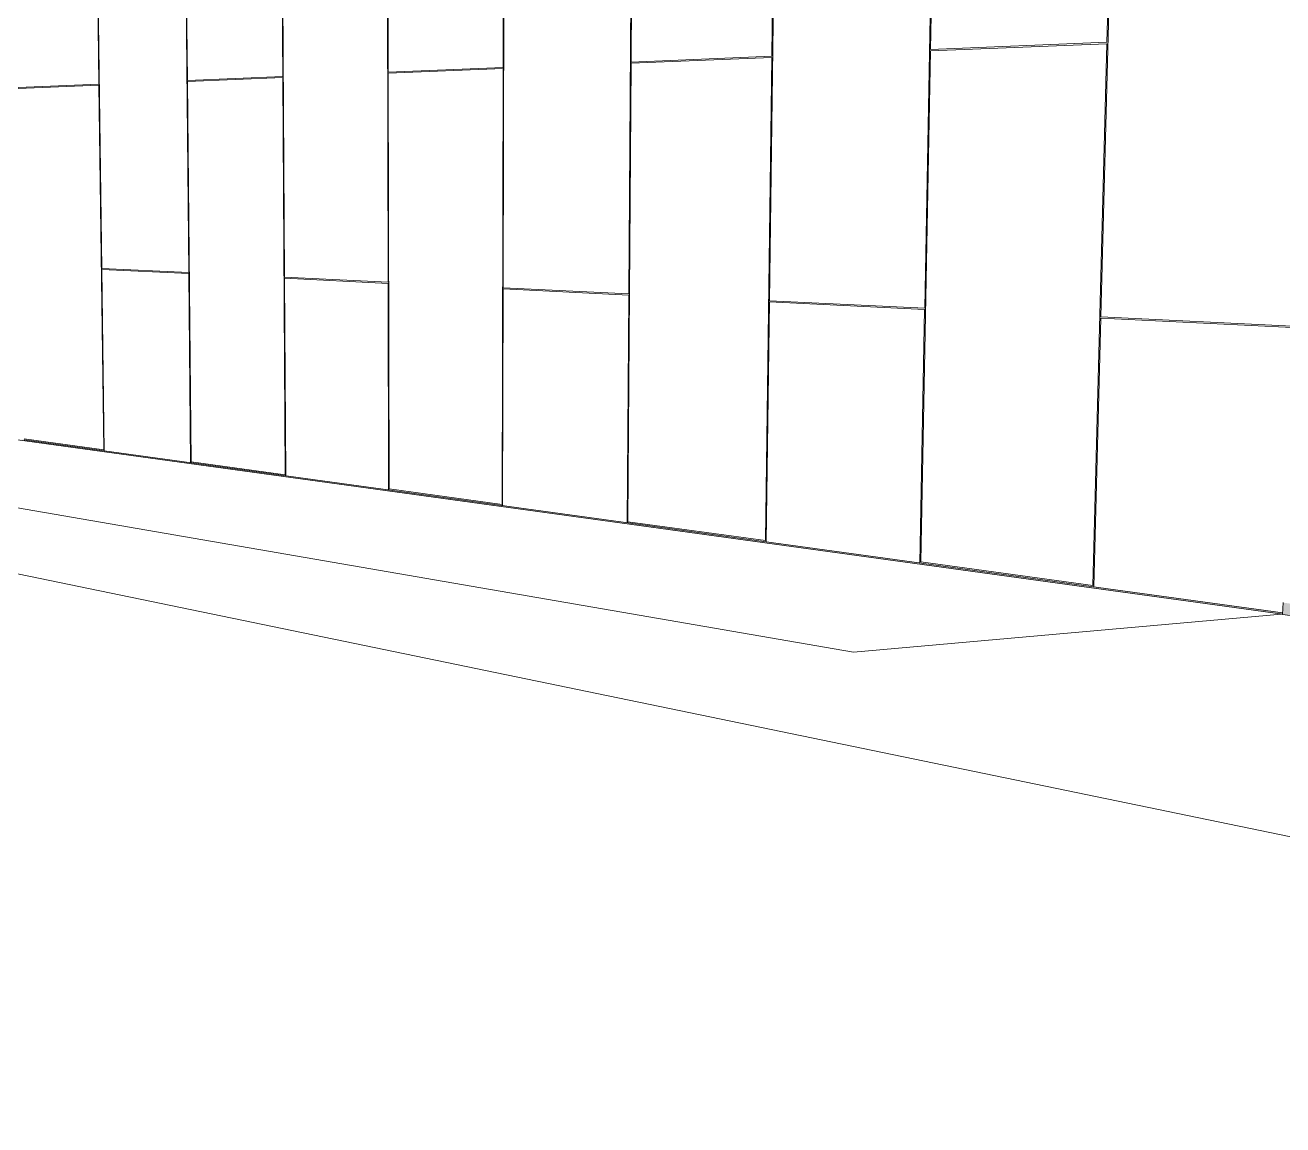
# Model space of a CAD drawing. Header units: inches. Extents: x 30764 to 30770, y -4780 to 4478.
# Drawn here: x 30765.4761 to 30765.8852, y -4779.9874 to -4779.6297 of the extents above; entities that cross this region are included whole.
import ezdxf

# ---------------------------------------------------------------- set-up
doc = ezdxf.new("R2010")
doc.units = ezdxf.units.IN
doc.header["$MEASUREMENT"] = 0
for name, color, linetype, lineweight in [('A-GLAZ-CWMG', 51, 'Continuous', 9), ('A-WALL-PATT', 111, 'Continuous', 13), ('C-BLDG-PADS', 91, 'Continuous', 9), ('C-TOPO', 7, 'Continuous', 9), ('Conc', 7, 'Continuous', 9), ('L-SITE-WALL', 31, 'Continuous', 13)]:
    doc.layers.add(name, color=color, linetype=linetype, lineweight=lineweight)

# ---------------------------------------------------------------- blocks, each defined once
blk = doc.blocks.new('FP_30-Entrance - Fitness Center')
at = {"layer": 'A-WALL-PATT', "lineweight": 9}
for p, q in [((-6389.77339, -4779.72458), (-6389.76874, -4779.54651)), ((-6389.77138, -4779.63529), (-6389.76906, -4779.54655)), ((-6389.83067, -4779.72181), (-6389.82745, -4779.55419)), ((-6389.82877, -4779.63768), (-6389.82717, -4779.55415)), ((-6389.88118, -4779.71936), (-6389.87911, -4779.56094)), ((-6389.88039, -4779.63983), (-6389.87937, -4779.56098)), ((-6389.92695, -4779.71715), (-6389.92582, -4779.56706)), ((-6389.92616, -4779.64174), (-6389.9256, -4779.56703)), ((-6389.96782, -4779.64348), (-6389.96764, -4779.57253)), ((-6389.9678, -4779.71517), (-6389.96744, -4779.5725)), ((-6390.00522, -4779.71336), (-6390.00549, -4779.57748)), ((-6390.00517, -4779.64503), (-6390.0053, -4779.57745)), ((-6390.0395, -4779.64646), (-6390.03989, -4779.58198)), ((-6390.03894, -4779.71172), (-6390.03972, -4779.58196)), ((-6390.07009, -4779.71021), (-6390.07131, -4779.58609)), ((-6390.07055, -4779.64776), (-6390.07116, -4779.58607)), ((-6390.09933, -4779.64896), (-6390.10012, -4779.58986)), ((-6390.0984, -4779.70884), (-6390.09997, -4779.58984)), ((-6389.77138, -4779.63529), (-6389.82877, -4779.63768)), ((-6389.83197, -4779.80428), (-6389.82878, -4779.63812)), ((-6389.77139, -4779.63576), (-6389.82878, -4779.63812)), ((-6389.77599, -4779.81195), (-6389.77139, -4779.63576)), ((-6389.96782, -4779.64348), (-6390.00517, -4779.64503)), ((-6389.92729, -4779.79122), (-6389.92616, -4779.64214)), ((-6389.88039, -4779.63983), (-6389.92616, -4779.64174)), ((-6389.8804, -4779.64025), (-6389.92616, -4779.64214)), ((-6389.88245, -4779.79736), (-6389.8804, -4779.64025)), ((-6390.0395, -4779.64646), (-6390.07055, -4779.64776)), ((-6390.0395, -4779.6468), (-6390.07055, -4779.64808)), ((-6390.03872, -4779.77595), (-6390.0395, -4779.6468)), ((-6389.96782, -4779.64385), (-6390.00517, -4779.64539)), ((-6390.0049, -4779.78058), (-6390.00517, -4779.64539)), ((-6389.96818, -4779.78562), (-6389.96782, -4779.64385)), ((-6390.09933, -4779.64896), (-6390.12556, -4779.65005)), ((-6390.09933, -4779.64927), (-6390.12555, -4779.65035)), ((-6390.09776, -4779.76786), (-6390.09933, -4779.64927)), ((-6390.06934, -4779.77175), (-6390.07055, -4779.64808)), ((-6390.07009, -4779.71021), (-6390.0984, -4779.70884)), ((-6390.09839, -4779.70915), (-6390.07009, -4779.71053)), ((-6390.09761, -4779.76818), (-6390.09839, -4779.70915)), ((-6390.06949, -4779.77205), (-6390.07009, -4779.71053)), ((-6390.00522, -4779.71336), (-6390.03894, -4779.71172)), ((-6390.03894, -4779.71206), (-6390.00522, -4779.71371)), ((-6390.03855, -4779.7763), (-6390.03894, -4779.71206)), ((-6390.00509, -4779.7809), (-6390.00522, -4779.71371)), ((-6389.96798, -4779.78601), (-6389.9678, -4779.71554)), ((-6389.92695, -4779.71715), (-6389.9678, -4779.71517)), ((-6389.9678, -4779.71554), (-6389.92695, -4779.71753)), ((-6389.92751, -4779.79157), (-6389.92695, -4779.71753)), ((-6389.8822, -4779.7978), (-6389.88119, -4779.71977)), ((-6389.88119, -4779.71977), (-6389.83068, -4779.72224)), ((-6389.83067, -4779.72181), (-6389.88118, -4779.71936)), ((-6389.83226, -4779.80467), (-6389.83068, -4779.72224)), ((-6389.77569, -4779.81244), (-6389.77341, -4779.72504)), ((-6389.77341, -4779.72504), (-6389.71107, -4779.72809)), ((-6389.71105, -4779.7276), (-6389.77339, -4779.72458)), ((-6390.12368, -4779.76431), (-6390.09776, -4779.76786)), ((-6390.09775, -4779.76816), (-6390.09775, -4779.76816)), ((-6390.06934, -4779.77175), (-6390.03872, -4779.77595)), ((-6390.06933, -4779.77207), (-6390.06933, -4779.77207)), ((-6390.03871, -4779.77628), (-6390.03871, -4779.77628)), ((-6390.0049, -4779.78058), (-6389.96818, -4779.78562)), ((-6389.92729, -4779.79122), (-6389.88245, -4779.79736)), ((-6389.83197, -4779.80428), (-6389.77599, -4779.81195))]:
    blk.add_line(p, q, dxfattribs=at)

msp = doc.modelspace()

# ---------------------------------------------------------------- hatches: boundary and pattern name
at = {"layer": 'A-GLAZ-CWMG'}
msp.add_hatch(color=256, dxfattribs=at).paths.add_polyline_path([(30765.93803, -4779.82866), (30765.93819, -4779.82465), (30765.8853, -4779.81755), (30765.88517, -4779.82136), (30765.90825, -4779.82455)], flags=0)
at = {"layer": 'C-BLDG-PADS'}
h = msp.add_hatch(color=256, dxfattribs=at)
h.paths.add_polyline_path([(30766.35214, -4779.88572), (30766.3522, -4779.88511), (30766.1386, -4779.85574), (30766.13861, -4779.85559), (30766.1362, -4779.85594), (30766.17547, -4779.86136)], flags=0)
h.paths.add_polyline_path([(30765.88517, -4779.82132), (30765.88518, -4779.8209), (30765.47572, -4779.76458), (30765.47572, -4779.76448), (30765.47367, -4779.76458), (30765.88517, -4779.82132)], flags=0)
h.paths.add_polyline_path([(30765.45626, -4779.76218), (30765.45621, -4779.76189), (30765.23815, -4779.73188), (30765.23813, -4779.73185), (30765.23808, -4779.73188), (30765.23808, -4779.73189), (30765.23787, -4779.73188), (30765.23739, -4779.73182), (30765.23655, -4779.73188), (30765.45622, -4779.76217)], flags=0)
h.paths.add_polyline_path([(30765.22159, -4779.72982), (30765.22157, -4779.72966), (30765.1658, -4779.72198), (30765.16491, -4779.722), (30765.22152, -4779.72981)], flags=0)
h.paths.add_polyline_path([(30765.11787, -4779.71551), (30765.11787, -4779.71548), (30765.11781, -4779.71551)], flags=0)

# ---------------------------------------------------------------- linework, layer by layer
at = {"layer": 'A-GLAZ-CWMG'}
for q in [(30765.8853, -4779.81755), (30765.93803, -4779.82866)]:
    msp.add_line((30765.88517, -4779.82136), q, dxfattribs=at)
at = {"layer": 'C-BLDG-PADS'}
msp.add_line((30765.47362, -4779.76457), (30765.88517, -4779.82132), dxfattribs=at)
at = {"layer": 'C-TOPO'}
msp.add_line((30765.47362, -4779.76457), (30765.88517, -4779.82132), dxfattribs=at)
msp.add_line((30765.47362, -4779.76457), (30765.88517, -4779.82132), dxfattribs=at)
at = {"layer": 'Conc'}
for p, q in [((30766.34184, -4779.98738), (30765.02094, -4779.71481)), ((30765.16704, -4779.73381), (30765.74555, -4779.83371)), ((30765.74555, -4779.83371), (30765.88482, -4779.82132))]:
    msp.add_line(p, q, dxfattribs=at)
at = {"layer": 'L-SITE-WALL'}
msp.add_line((30765.47572, -4779.7646), (30765.8852, -4779.8209), dxfattribs=at)

# ---------------------------------------------------------------- block references
at = {"layer": 'L-SITE-WALL', "lineweight": 9}
msp.add_blockref('FP_30-Entrance - Fitness Center', (37155.5994, 0), dxfattribs=at)

doc.saveas('drawing.dxf')
